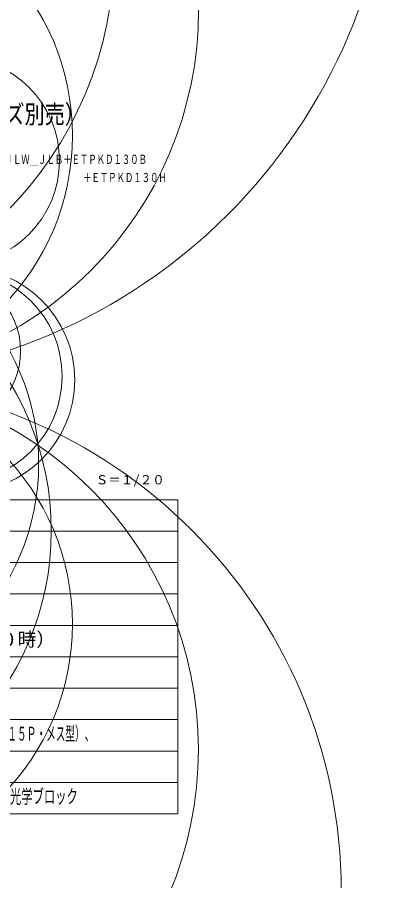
# Model space of a CAD drawing. Units: millimetres, scale not verified. Extents: x -82 to 97, y -150 to 192.
# Drawn here: x 37 to 96.7, y -67.1 to 70.3 of the extents above; entities that cross this region are included whole.
import ezdxf
from ezdxf.enums import TextEntityAlignment as Align

# ---------------------------------------------------------------- set-up
doc = ezdxf.new("R2010")
doc.units = ezdxf.units.MM
doc.header["$LTSCALE"] = 0.125
doc.layers.add('0-1_MOJI1', color=7, linetype='Continuous')
doc.layers.add('0-3_TOUROKU', color=7, linetype='Continuous')
doc.layers.add('0-2_WAKU', color=1, linetype='Continuous', lineweight=18)
doc.layers.add('0-5_GAIKEI', color=1, linetype='Continuous', lineweight=18)
doc.styles.add('ＭＳ ゴシック', font='')
doc.styles.get('ＭＳ ゴシック').set_extended_font_data('MS Gothic')

msp = doc.modelspace()

# ---------------------------------------------------------------- linework, layer by layer
at = {"layer": '0-2_WAKU', "color": 4}
for p, q in [((62.5024, -6.4996), (-62.4976, -6.4996)), ((62.5024, -56.4996), (62.5024, -6.4996)), ((-62.4976, -56.4996), (62.5024, -56.4996))]:
    msp.add_line(p, q, dxfattribs=at)
at = {"layer": '0-2_WAKU'}
for p, q in [((-62.4976, -11.4996), (62.5024, -11.4996)), ((-62.4976, -16.4996), (62.5024, -16.4996)), ((-62.4976, -21.4996), (62.5024, -21.4996)), ((-62.4976, -26.4996), (62.5024, -26.4996)), ((-62.4976, -31.4996), (62.5024, -31.4996)), ((-62.4976, -36.4996), (62.5024, -36.4996)), ((-62.4976, -41.4996), (62.5024, -41.4996)), ((-62.4976, -46.4996), (62.5024, -46.4996)), ((-62.4976, -51.4996), (62.5024, -51.4996))]:
    msp.add_line(p, q, dxfattribs=at)
at = {"layer": '0-5_GAIKEI'}
for centre, radius in [((7.1453, 102.2484), 89.5875), ((-7.1794, 81.2148), 59.6214), ((7.0796, 71.478), 58.7413), ((7.0895, 51.4613), 38.6487), ((27.1778, 47.4495), 16.4978), ((3.1404, -0.8229), 37.2143), ((-3.0761, -11.4295), 45.4484), ((28.2478, 12.5638), 17.8596), ((27.2152, 13.154), 16.8803), ((25.2816, 17.1536), 12.2099), ((7.1941, -68.8263), 81.3333), ((7.0945, -46.2741), 58.7052), ((7.0895, -26.2934), 38.6487)]:
    msp.add_circle(centre, radius, dxfattribs=at)

# ---------------------------------------------------------------- texts
at = {"layer": '0-1_MOJI1', "style": 'ＭＳ ゴシック'}
for s, height, width, p in [('ＤＬＰ方式プロジェクター（天吊り金具付、レンズ別売）', 2.933, 0.8, (-35.4976, 52.5004)), ('ＨＤＭＩ入力、ＤＶＩ－Ｄ入力、ＲＧＢ入力（ＢＮＣ×５／高密度\u3000Ｄ－Ｓｕｂ１５Ｐ・メス型）、', 2.199, 0.5, (-19.9976, -45.4996)), ('レーザー光源、ＤＩＧＩＴＡＬ\u3000ＬＩＮＫ（ＬＡＮと共用）、密閉型光学ブロック', 2.199, 0.6, (-19.9976, -55.4996))]:
    msp.add_text(s, height=height, dxfattribs=dict(at, width=width)).set_placement(p, align=Align.BOTTOM_LEFT)
msp.add_text('５０～６００型（アスペクト比１６：１０時）', height=2.199, dxfattribs=at).set_placement((-19.9976, -30.4996), align=Align.BOTTOM_LEFT)
at = {"layer": '0-3_TOUROKU', "style": 'ＭＳ ゴシック', "width": 0.65}
for s, p in [('ＰＴＲＷ６３０ＪＬＷ＿ＪＬＢ＋ＥＴＰＫＤ１３０Ｂ', (25.5823, 46.5004)), ('＋ＥＴＰＫＤ１３０Ｈ', (47.4223, 43.6004))]:
    msp.add_text(s, height=1.466, dxfattribs=at).set_placement(p, align=Align.BOTTOM_LEFT)
at = {"layer": '0-3_TOUROKU', "style": 'ＭＳ ゴシック'}
msp.add_text('Ｓ＝１/２０', height=1.466, dxfattribs=at).set_placement((49.4357, -4.4996), align=Align.BOTTOM_LEFT)

doc.saveas('drawing.dxf')
